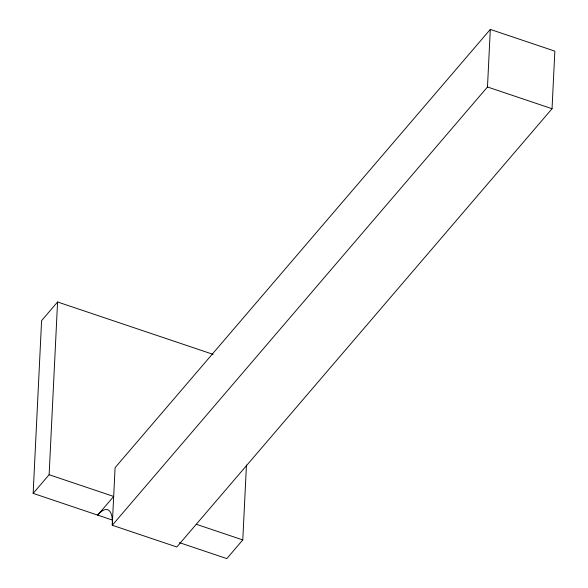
<?xml version="1.0" encoding="UTF-8"?>
<svg xmlns="http://www.w3.org/2000/svg" width="588" height="588" viewBox="0 0 588 588"><rect width="100%" height="100%" fill="white"/><g stroke="black" fill="none" stroke-linecap="round" stroke-linejoin="round"><path stroke-width="0.88" d="M112.33 520.049L33.148 493.376L41.594 320.644L57.573 301.982L213.025 354.329M33.148 493.376L49.127 474.714L57.573 301.982M179.465 542.658L226.806 558.6L242.785 539.938L246.453 464.99M490.304 29.4L115.086 467.666L112.271 525.246L487.481 86.98L490.304 29.4L554.851 51.141L552.036 108.721L176.826 546.987L112.271 525.246A35.478 11.988 -71.4 0 0 97.696 515.117L113.675 496.456L49.127 474.714M487.481 86.98L552.036 108.721M196.304 524.283L242.785 539.938"/></g></svg>
